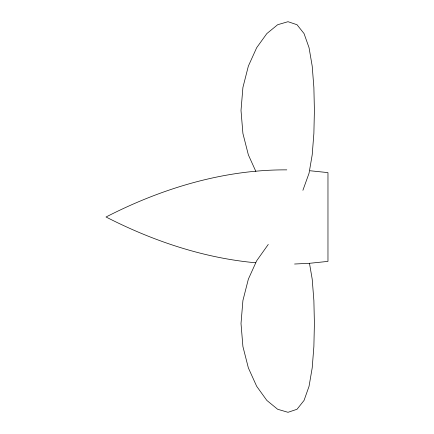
<?xml version="1.0" encoding="UTF-8"?>
<svg xmlns="http://www.w3.org/2000/svg" width="434" height="434" viewBox="0 0 434 434"><rect width="100%" height="100%" fill="white"/><g stroke="black" fill="none" stroke-linecap="round" stroke-linejoin="round"><path stroke-width="0.65" d="M302.894 190.309L309.046 173.242L312.198 154.857L313.88 133.45L314.4 110.475L313.88 87.494L312.198 66.087L309.046 47.702L304.06 33.592L297.019 24.727L288.019 21.7L277.651 24.727L266.829 33.592L256.678 47.702L248.362 66.087L242.91 87.494L241.011 110.475L242.91 133.45L248.362 154.857L255.848 171.408M268.266 244.429L256.678 260.758L248.362 279.143L242.91 300.55L241.011 323.525L242.91 346.506L248.362 367.913L256.678 386.298L266.829 400.408L277.651 409.273L288.019 412.3L297.019 409.273L304.06 400.408L309.046 386.298L312.198 367.913L313.88 346.506L314.4 323.525L313.88 300.55L312.198 279.143L309.496 263.384M294.567 264.018L310.028 263.254L327.968 261.387L327.968 172.613L310.028 170.746M286.814 169.868C223.716 169.504 161.811 188.383 106.032 217C152.654 240.859 203.258 257.986 255.604 262.776"/></g></svg>
